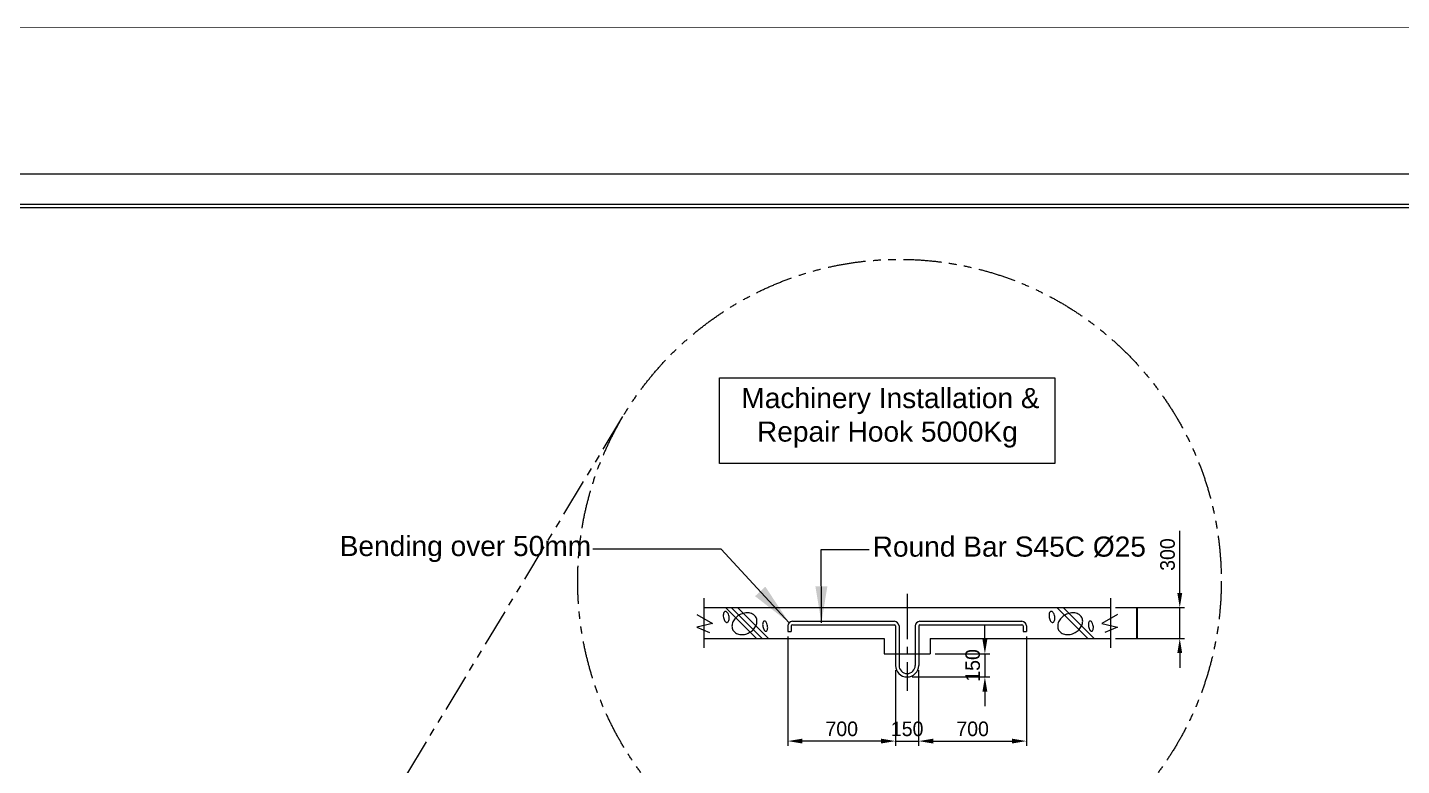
# Model space of a CAD drawing. Header units: millimetres. Extents: x -5 to 1510635, y -6 to 71285.
# Drawn here: x 1374017 to 1396608, y 35390 to 47525 of the extents above; entities that cross this region are included whole.
import ezdxf

# ---------------------------------------------------------------- set-up
doc = ezdxf.new("R2010")
doc.units = ezdxf.units.MM
doc.header["$LTSCALE"] = 1000
for name, pattern in [('CENTER', [2, 1.25, -0.25, 0.25, -0.25]), ('CENTER2', [1.125, 0.75, -0.125, 0.125, -0.125]), ('PHANTOM2', [1.25, 0.625, -0.125, 0.125, -0.125, 0.125, -0.125])]:
    doc.linetypes.add(name, pattern=pattern)
for name, color, linetype in [('2', 42, 'Continuous'), ('3', 3, 'Continuous'), ('MP-1', 1, 'CENTER'), ('MP-2', 42, 'Continuous'), ('MP-7', 7, 'Continuous'), ('MP-8', 8, 'Continuous'), ('SECTION', 7, 'Continuous')]:
    doc.layers.add(name, color=color, linetype=linetype)
doc.layers.add('S-COLS', color=5, linetype='Continuous', lineweight=35)
doc.styles.add('MPS', font='arial.ttf')
doc.dimstyles.new('MPS', dxfattribs={"dimscale": 350, "dimtxt": 2.5, "dimasz": 2, "dimexe": 1.25, "dimexo": 0.625, "dimtad": 1, "dimdec": 4, "dimzin": 12, "dimdsep": 46, "dimtxsty": 'Standard', "dimcen": 2, "dimclrd": 1, "dimclre": 1, "dimclrt": 7, "dimadec": 8, "dimazin": 2, "dimtfac": 1, "dimtdec": 4, "dimtmove": 0, "dimatfit": 3, "dimfxl": 1, "dimarcsym": 0})
doc.dimstyles.new('MPS2', dxfattribs={"dimscale": 100, "dimtxt": 3, "dimasz": 3, "dimexe": 1, "dimexo": 1, "dimgap": 1, "dimtad": 1, "dimzin": 12, "dimdsep": 46, "dimtxsty": 'Standard', "dimcen": 1, "dimclrd": 1, "dimclre": 1, "dimclrt": 7, "dimazin": 2, "dimtfac": 1, "dimtmove": 0, "dimatfit": 3, "dimfxl": 1, "dimarcsym": 0})

# ---------------------------------------------------------------- blocks, each defined once
blk = doc.blocks.new('*D103')
at = {"layer": 'DEFPOINTS', "color": 0, "linetype": 'ByBlock', "transparency": 16777216}
for p in [(1391823, 37987), (1392962, 37987), (1391823, 37479)]:
    blk.add_point(p, dxfattribs=at)
at = {"layer": 'MP-8', "color": 1, "linetype": 'ByBlock', "lineweight": -2, "transparency": 16777216}
for p, q in [((1392962, 38227), (1392962, 39251)), ((1391903, 37987), (1393042, 37987)), ((1392962, 37479), (1392962, 37987)), ((1391903, 37479), (1393042, 37479)), ((1392962, 37239), (1392962, 36999))]:
    blk.add_line(p, q, dxfattribs=at)
at = {"layer": 'MP-8', "color": 1, "linetype": 'ByBlock', "transparency": 16777216}
for points in [[(1392922, 38227), (1393002, 38227), (1392962, 37987)], [(1392922, 37239), (1393002, 37239), (1392962, 37479)]]:
    blk.add_solid(points, dxfattribs=at)
at = {"layer": 'MP-8', "color": 7, "linetype": 'ByBlock', "transparency": 16777216, "insert": (1392762, 38859), "char_height": 240, "attachment_point": 5, "rotation": 90}
blk.add_mtext('300', dxfattribs=at)
blk = doc.blocks.new('*D104')
at = {"layer": 'DEFPOINTS', "color": 0, "linetype": 'ByBlock', "transparency": 16777216}
for p in [(1386517, 37592), (1388290, 37036), (1386517, 35792)]:
    blk.add_point(p, dxfattribs=at)
at = {"layer": 'MP-8', "color": 1, "linetype": 'ByBlock', "lineweight": -2, "transparency": 16777216}
for p, q in [((1386517, 37512), (1386517, 35712)), ((1388290, 36956), (1388290, 35712)), ((1388050, 35792), (1386757, 35792))]:
    blk.add_line(p, q, dxfattribs=at)
at = {"layer": 'MP-8', "color": 1, "linetype": 'ByBlock', "transparency": 16777216}
for points in [[(1386757, 35832), (1386757, 35752), (1386517, 35792)], [(1388050, 35832), (1388050, 35752), (1388290, 35792)]]:
    blk.add_solid(points, dxfattribs=at)
at = {"layer": 'MP-8', "color": 7, "linetype": 'ByBlock', "transparency": 16777216, "insert": (1387404, 35992), "char_height": 240, "attachment_point": 5}
blk.add_mtext('700', dxfattribs=at)
blk = doc.blocks.new('*D105')
at = {"layer": 'DEFPOINTS', "color": 0, "linetype": 'ByBlock', "transparency": 16777216}
for p in [(1388290, 37036), (1388669, 37036), (1388669, 35792)]:
    blk.add_point(p, dxfattribs=at)
at = {"layer": 'MP-8', "color": 1, "linetype": 'ByBlock', "lineweight": -2, "transparency": 16777216}
for p, q in [((1388290, 36956), (1388290, 35712)), ((1388669, 36956), (1388669, 35712)), ((1388050, 35792), (1387810, 35792)), ((1388290, 35792), (1388669, 35792)), ((1388909, 35792), (1389149, 35792))]:
    blk.add_line(p, q, dxfattribs=at)
at = {"layer": 'MP-8', "color": 1, "linetype": 'ByBlock', "transparency": 16777216}
for points in [[(1388050, 35832), (1388050, 35752), (1388290, 35792)], [(1388909, 35832), (1388909, 35752), (1388669, 35792)]]:
    blk.add_solid(points, dxfattribs=at)
at = {"layer": 'MP-8', "color": 7, "linetype": 'ByBlock', "transparency": 16777216, "insert": (1388480, 35992), "char_height": 240, "attachment_point": 5}
blk.add_mtext('150', dxfattribs=at)
blk = doc.blocks.new('*D71')
at = {"layer": 'DEFPOINTS', "color": 0, "linetype": 'ByBlock', "transparency": 16777216}
for p in [(1390442, 37592), (1388669, 37036), (1390442, 35792)]:
    blk.add_point(p, dxfattribs=at)
at = {"layer": 'MP-8', "color": 1, "linetype": 'ByBlock', "lineweight": -2, "transparency": 16777216}
for p, q in [((1390442, 37512), (1390442, 35712)), ((1388669, 36956), (1388669, 35712)), ((1388909, 35792), (1390202, 35792))]:
    blk.add_line(p, q, dxfattribs=at)
at = {"layer": 'MP-8', "color": 1, "linetype": 'ByBlock', "transparency": 16777216}
for points in [[(1388909, 35832), (1388909, 35752), (1388669, 35792)], [(1390202, 35832), (1390202, 35752), (1390442, 35792)]]:
    blk.add_solid(points, dxfattribs=at)
at = {"layer": 'MP-8', "color": 7, "linetype": 'ByBlock', "transparency": 16777216, "insert": (1389556, 35992), "char_height": 240, "attachment_point": 5}
blk.add_mtext('700', dxfattribs=at)
blk = doc.blocks.new('*D106')
at = {"layer": 'DEFPOINTS', "color": 0, "linetype": 'ByBlock', "transparency": 16777216}
for p in [(1388859, 37226), (1388480, 36846), (1389758, 36846)]:
    blk.add_point(p, dxfattribs=at)
at = {"layer": 'MP-8', "color": 1, "linetype": 'ByBlock', "lineweight": -2, "transparency": 16777216}
for p, q in [((1389758, 37466), (1389758, 37706)), ((1388939, 37226), (1389838, 37226)), ((1389758, 37226), (1389758, 36846)), ((1388560, 36846), (1389838, 36846)), ((1389758, 36606), (1389758, 36366))]:
    blk.add_line(p, q, dxfattribs=at)
at = {"layer": 'MP-8', "color": 1, "linetype": 'ByBlock', "transparency": 16777216}
for points in [[(1389718, 37466), (1389798, 37466), (1389758, 37226)], [(1389718, 36606), (1389798, 36606), (1389758, 36846)]]:
    blk.add_solid(points, dxfattribs=at)
at = {"layer": 'MP-8', "color": 7, "linetype": 'ByBlock', "transparency": 16777216, "insert": (1389558, 37036), "char_height": 240, "attachment_point": 5, "rotation": 90}
blk.add_mtext('150', dxfattribs=at)

msp = doc.modelspace()

# ---------------------------------------------------------------- linework, layer by layer
at = {"color": 1, "linetype": 'CENTER2'}
msp.add_line((1388479.598, 38215.306, 0), (1388479.598, 36618.089, 0), dxfattribs=at)
at = {"color": 3}
for p, q in [((1385136.06, 38139.368, 0), (1385136.06, 37326.837, 0)), ((1391823.135, 38139.368, 0), (1391823.135, 37326.837, 0)), ((1385021.235, 37870.833, 0), (1385277.559, 37723.01, 0)), ((1391937.96, 37870.833, 0), (1391681.636, 37723.01, 0)), ((1385277.559, 37723.01, 0), (1385021.235, 37663.88, 0)), ((1385021.235, 37663.88, 0), (1385228.266, 37575.186, 0)), ((1391681.636, 37723.01, 0), (1391937.96, 37663.88, 0)), ((1391937.96, 37663.88, 0), (1391730.929, 37575.186, 0))]:
    msp.add_line(p, q, dxfattribs=at)
for p, q in [((1385136.06, 37987.493, 0), (1391823.135, 37987.493, 0)), ((1386593.31, 37761.199, 0), (1388270.01, 37761.199, 0)), ((1388689.185, 37761.199, 0), (1390365.885, 37761.199, 0)), ((1386517.373, 37685.262, 0), (1386517.373, 37591.859, 0)), ((1386517.373, 37591.859, 0), (1386573.566, 37591.859, 0)), ((1386573.566, 37685.262, 0), (1386573.566, 37591.859, 0)), ((1386593.31, 37705.006, 0), (1388270.01, 37705.006, 0)), ((1388289.754, 37685.262, 0), (1388289.754, 37035.746, 0)), ((1388345.948, 37685.262, 0), (1388345.948, 37035.746, 0)), ((1388613.248, 37685.262, 0), (1388613.248, 37035.746, 0)), ((1388669.441, 37685.262, 0), (1388669.441, 37035.746, 0)), ((1388689.185, 37705.006, 0), (1390365.885, 37705.006, 0)), ((1390385.629, 37685.262, 0), (1390385.629, 37591.859, 0)), ((1390385.629, 37591.859, 0), (1390441.823, 37591.859, 0)), ((1390441.823, 37685.262, 0), (1390441.823, 37591.859, 0)), ((1385136.06, 37478.712, 0), (1388099.91, 37478.712, 0)), ((1388099.91, 37478.712, 0), (1388099.91, 37225.589, 0)), ((1388859.285, 37478.712, 0), (1391823.135, 37478.712, 0)), ((1388859.285, 37478.712, 0), (1388859.285, 37225.589, 0)), ((1388099.91, 37225.589, 0), (1388859.285, 37225.589, 0))]:
    msp.add_line(p, q)
for centre, radius, start, end in [((1386593.31, 37685.262, 0), 75.937, 90, 180), ((1388270.01, 37685.262, 0), 75.937, 0, 90), ((1388689.185, 37685.262, 0), 75.937, 90, 180), ((1390365.885, 37685.262, 0), 75.937, 0, 90), ((1386593.31, 37685.262, 0), 19.744, 90, 180), ((1388270.01, 37685.262, 0), 19.744, 0, 90), ((1388689.185, 37685.262, 0), 19.744, 90, 180), ((1390365.885, 37685.262, 0), 19.744, 0, 90), ((1388479.598, 37035.746, 0), 189.844, 180, 0), ((1388479.598, 37035.746, 0), 133.65, 180, 0)]:
    msp.add_arc(centre, radius, start, end)
at = {"layer": '3', "color": 2, "linetype": 'ByBlock', "elevation": 0}
msp.add_lwpolyline([(1385393.241, 41761.836), (1390907.564, 41761.836), (1390907.564, 40353.857), (1385393.241, 40353.857)], close=True, dxfattribs=at)
at = {"layer": 'MP-1', "color": 6, "linetype": 'PHANTOM2'}
msp.add_line((1378313.015, 32033.265, 0), (1383825.534, 41157.933, 0), dxfattribs=at)
msp.add_circle((1388353.817, 38422.244, 0), 5290.496, dxfattribs=at)
at = {"layer": 'MP-2', "const_width": 10}
msp.add_lwpolyline([(1415430, 0), (1348230, 0), (1348230, 47520), (1415430, 47520)], close=True, dxfattribs=at)
at = {"layer": 'MP-7'}
for points in [[(1350670, 45120), (1412990, 45120), (1412990, 2400), (1350670, 2400)], [(1412491.091, 2898.909), (1351168.909, 2898.909), (1351168.909, 44621.091), (1412491.091, 44621.091)], [(1351224.343, 44565.657), (1412435.657, 44565.657), (1412435.657, 2954.343), (1351224.343, 2954.343)]]:
    msp.add_lwpolyline(points, close=True, dxfattribs=at)
at = {"layer": 'S-COLS', "color": 253, "linetype": 'ByBlock'}
msp.add_line((1392262.142, 37478.712, 0), (1392262.142, 37987.493, 0), dxfattribs=at)
at = {"layer": 'SECTION', "color": 6}
for p, q in [((1386002.688, 37478.712, 0), (1385493.907, 37987.493, 0)), ((1386094.241, 37478.712, 0), (1385585.46, 37987.493, 0)), ((1386200.794, 37478.712, 0), (1385692.013, 37987.493, 0)), ((1391449.371, 37478.712, 0), (1390940.589, 37987.493, 0)), ((1391555.924, 37478.712, 0), (1391047.143, 37987.493, 0))]:
    msp.add_line(p, q, dxfattribs=at)
at = {"layer": 'SECTION', "color": 6, "elevation": 0}
for points in [[(1385459.36, 37825.161, 0.051766581), (1385469.234, 37789.296, 0.065623089), (1385483.406, 37763.546, 0.104502795), (1385503.699, 37745.447, 0.173020853), (1385520.168, 37742.493, 0.173020853), (1385534.789, 37750.631, 0.104502795), (1385548.112, 37774.335, 0.065623089), (1385553.163, 37803.29, 0.051766581), (1385550.867, 37840.418, 0.051766581), (1385540.993, 37876.283, 0.065623089), (1385526.82, 37902.033, 0.104502795), (1385506.528, 37920.133, 0.173020853), (1385490.058, 37923.086, 0.173020853), (1385475.438, 37914.949, 0.104502795), (1385462.115, 37891.245, 0.065623089), (1385457.063, 37862.29, 0.051766581)], [(1385615.377, 37618.082, 0.123938549), (1385658.315, 37571.573, 0.105648846), (1385727.309, 37544.959, 0.087112347), (1385803.862, 37546.194, 0.077391928), (1385884.852, 37575.245, 0.077391928), (1385953.173, 37627.546, 0.087112347), (1385995.718, 37691.2, 0.105648846), (1386010.762, 37763.604, 0.123938549), (1385994.963, 37824.899, 0.123938549), (1385952.025, 37871.408, 0.105648846), (1385883.031, 37898.023, 0.087112347), (1385806.478, 37896.787, 0.077391928), (1385725.488, 37867.736, 0.077391928), (1385657.167, 37815.435, 0.087112347), (1385614.622, 37751.781, 0.105648846), (1385599.578, 37679.377, 0.123938549)], [(1386160.055, 37598.411, 0.185880908), (1386171.98, 37605.556, 0.101874232), (1386182.985, 37627.748, 0.060585532), (1386186.648, 37654.454, 0.04691452), (1386183.923, 37689.107, 0.04691452), (1386174.786, 37722.645, 0.060585532), (1386162.319, 37746.545, 0.101874232), (1386144.466, 37763.717, 0.185880908), (1386130.829, 37766.415, 0.185880908), (1386118.904, 37759.27, 0.101874232), (1386107.899, 37737.078, 0.060585532), (1386104.236, 37710.372, 0.04691452), (1386106.961, 37675.719, 0.04691452), (1386116.099, 37642.181, 0.060585532), (1386128.565, 37618.281, 0.101874232), (1386146.418, 37601.109, 0.185880908)], [(1390814.489, 37825.161, 0.051766581), (1390824.363, 37789.296, 0.065623089), (1390838.536, 37763.546, 0.104502795), (1390858.828, 37745.447, 0.173020853), (1390875.298, 37742.493, 0.173020853), (1390889.918, 37750.631, 0.104502795), (1390903.241, 37774.335, 0.065623089), (1390908.293, 37803.29, 0.051766581), (1390905.996, 37840.418, 0.051766581), (1390896.122, 37876.283, 0.065623089), (1390881.95, 37902.033, 0.104502795), (1390861.657, 37920.133, 0.173020853), (1390845.188, 37923.086, 0.173020853), (1390830.567, 37914.949, 0.104502795), (1390817.244, 37891.245, 0.065623089), (1390812.193, 37862.29, 0.051766581)], [(1390970.506, 37618.082, 0.123938549), (1391013.444, 37571.573, 0.105648846), (1391082.439, 37544.959, 0.087112347), (1391158.991, 37546.194, 0.077391928), (1391239.981, 37575.245, 0.077391928), (1391308.303, 37627.546, 0.087112347), (1391350.847, 37691.2, 0.105648846), (1391365.892, 37763.604, 0.123938549), (1391350.093, 37824.899, 0.123938549), (1391307.155, 37871.408, 0.105648846), (1391238.16, 37898.023, 0.087112347), (1391161.607, 37896.787, 0.077391928), (1391080.618, 37867.736, 0.077391928), (1391012.296, 37815.435, 0.087112347), (1390969.752, 37751.781, 0.105648846), (1390954.707, 37679.377, 0.123938549)], [(1391515.185, 37598.411, 0.185880908), (1391527.109, 37605.556, 0.101874232), (1391538.115, 37627.748, 0.060585532), (1391541.778, 37654.454, 0.04691452), (1391539.052, 37689.107, 0.04691452), (1391529.915, 37722.645, 0.060585532), (1391517.449, 37746.545, 0.101874232), (1391499.595, 37763.717, 0.185880908), (1391485.958, 37766.415, 0.185880908), (1391474.034, 37759.27, 0.101874232), (1391463.028, 37737.078, 0.060585532), (1391459.365, 37710.372, 0.04691452), (1391462.09, 37675.719, 0.04691452), (1391471.228, 37642.181, 0.060585532), (1391483.694, 37618.281, 0.101874232), (1391501.548, 37601.109, 0.185880908)]]:
    msp.add_lwpolyline(points, format="xyb", close=True, dxfattribs=at)

# ---------------------------------------------------------------- texts
at = {"layer": 'MP-7', "color": 0, "char_height": 330.6744, "attachment_point": 1, "style": 'MPS'}
for s, insert in [('Machinery Installation &^J  Repair Hook 5000Kg', (1385753.957, 41597.404, 0)), ('Bending over 50mm', (1379149.788, 39164.952, 0)), ('Round Bar S45C %%C25', (1387912.651, 39155.214, 0))]:
    msp.add_mtext(s, dxfattribs=dict(at, insert=insert))

# ---------------------------------------------------------------- dimensions: what is measured, and where the dimension line sits
at = {"layer": 'MP-8', "linetype": 'ByBlock'}
for base, p1, p2, angle, text, picture, middle in [((1392961.892, 37987.493, 0), (1391823.135, 37478.712, 0), (1391823.135, 37987.493, 0), 90, '300', '*D103', (1392761.892, 38859.493, 0)), ((1390441.823, 35791.877, 0), (1388669.441, 37035.746, 0), (1390441.823, 37591.859, 0), 180, '700', '*D71', (1389555.632, 35991.877, 0))]:
    dim = msp.add_linear_dim(base=base, p1=p1, p2=p2, angle=angle, text=text, dimstyle='MPS2', override={"dimscale": 80}, dxfattribs=at)
    dim.commit()
    dim.dimension.update_dxf_attribs({"geometry": picture, "text_midpoint": middle})
dim = msp.add_linear_dim(base=(1386517.373, 35791.877, 0), p1=(1388289.754, 37035.746, 0), p2=(1386517.373, 37591.859, 0), text='700', dimstyle='MPS2', override={"dimscale": 80}, dxfattribs=at)
dim.commit()
dim.dimension.update_dxf_attribs({"geometry": '*D104', "text_midpoint": (1387403.563, 35991.877, 0)})
dim = msp.add_linear_dim(base=(1389758.052, 36845.902, 0), p1=(1388859.285, 37225.589, 0), p2=(1388479.598, 36845.902, 0), angle=90, text='150', dimstyle='MPS2', override={"dimscale": 80}, dxfattribs=at)
dim.commit()
dim.dimension.update_dxf_attribs({"geometry": '*D106', "text_midpoint": (1389758.052, 37035.746, 0), "dimtype": 160})
dim = msp.add_linear_dim(base=(1388669.441, 35791.877, 0), p1=(1388289.754, 37035.746, 0), p2=(1388669.441, 37035.746, 0), text='150', dimstyle='MPS2', override={"dimscale": 80}, dxfattribs=at)
dim.commit()
dim.dimension.update_dxf_attribs({"geometry": '*D105', "text_midpoint": (1388479.598, 35791.877, 0), "dimtype": 160})

# ---------------------------------------------------------------- leaders
at = {"layer": '2', "linetype": 'ByBlock'}
msp.add_leader([(1386539.614, 37738.958, 0), (1385421.57, 38945.762, 0), (1383310.226, 38945.762, 0)], dimstyle='MPS2', override={"dimasz": 7, "dimgap": 1, "dimtad": 0}, dxfattribs=at)
at = {"layer": 'MP-7', "annotation_type": 0, "has_hookline": 1, "hookline_direction": 0}
msp.add_leader([(1387070.381, 37737.271, 0), (1387068.679, 38941.915, 0), (1387668.679, 38941.915, 0)], dimstyle='MPS', override={"dimscale": 300}, dxfattribs=at)

doc.saveas('drawing.dxf')
